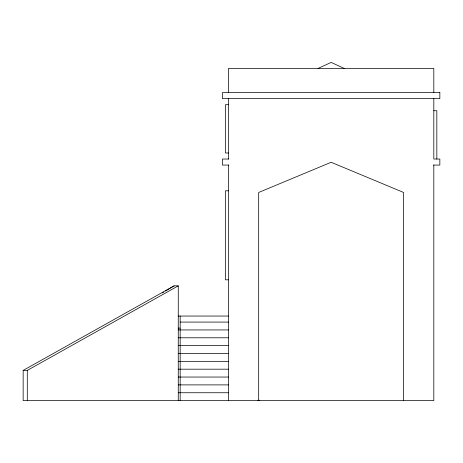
<?xml version="1.0" encoding="UTF-8"?>
<svg xmlns="http://www.w3.org/2000/svg" width="463" height="463" viewBox="0 0 463 463"><rect width="100%" height="100%" fill="white"/><g stroke="black" fill="none" stroke-linecap="round" stroke-linejoin="round"><path stroke-width="0.69" d="M259.54 400.264L257.85 400.292M162.386 292.9L163.624 292.159M165.476 291.042L174.129 285.85L178.272 285.85L178.267 400.593M433.814 165.071L433.814 400.593L23.15 400.593L23.15 370.4L174.129 285.85M23.15 370.4L27.294 370.4L178.272 285.85M318.064 68.443L331.143 62.407L344.229 68.443M228.479 104.679L225.464 104.679L225.464 152.993L228.479 152.993M433.814 110.715L436.829 110.715L436.829 159.029M228.838 159.029L222.443 159.029L222.443 165.071L228.838 165.071M433.455 165.071L439.85 165.071L439.85 159.029L433.814 159.029L433.814 98.636M228.479 190.802L225.464 190.802L225.464 279.814L228.479 279.814M178.157 316.05L228.479 316.05M180.165 322.086L228.479 322.086M178.157 328.128L180.165 328.128M178.267 329.94L228.479 329.94M178.267 337.787L228.479 337.787M178.267 345.641L228.479 345.641M178.267 353.489L228.479 353.489M178.267 361.343L228.479 361.343M178.267 369.19L228.479 369.19M178.267 377.044L228.479 377.044M178.267 384.892L228.479 384.892M178.267 392.746L228.479 392.746M433.814 92.6L433.814 68.443L228.479 68.443L228.479 92.6M403.614 400.593L403.614 192.469L331.143 162.276L258.678 192.469L258.678 400.593M228.479 98.636L228.479 159.029M228.479 165.071L228.479 400.593M180.165 316.05L180.165 400.593M27.294 370.4L27.294 400.593M439.85 92.6L222.443 92.6L222.443 98.636L439.85 98.636L439.85 92.6"/></g></svg>
